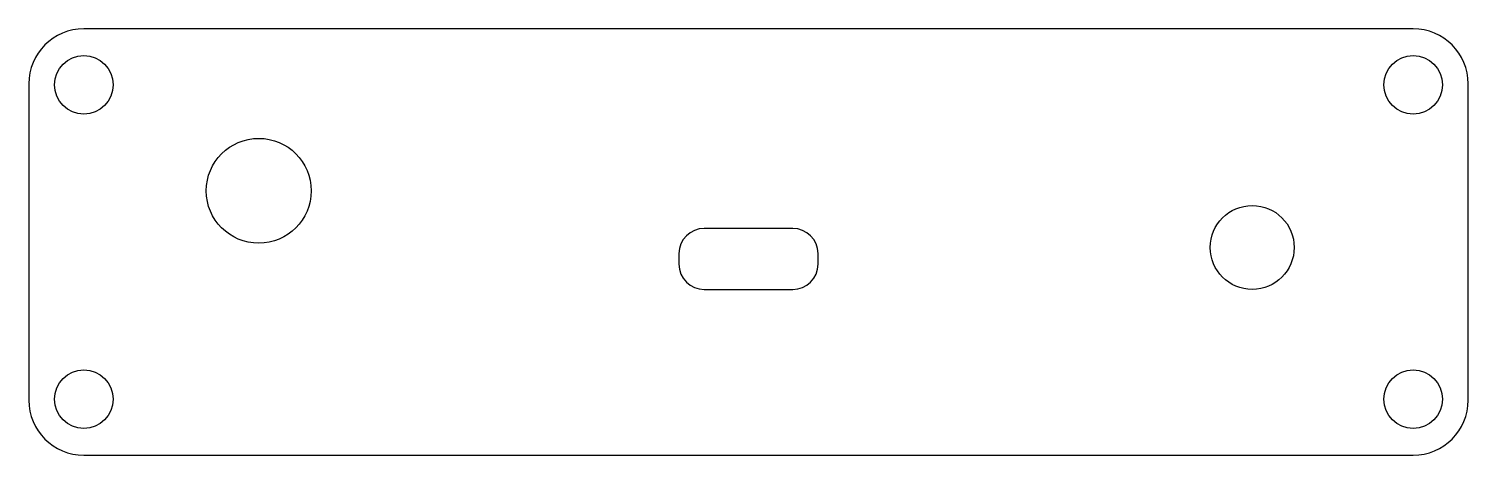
# Model space of a CAD drawing. Header units: millimetres. Extents: x 0 to 103, y 0 to 30.
import ezdxf

# ---------------------------------------------------------------- set-up
doc = ezdxf.new("R2010")
doc.units = ezdxf.units.MM

msp = doc.modelspace()

# ---------------------------------------------------------------- linework, layer by layer
at = {"color": 7, "linetype": 'Continuous', "lineweight": 25}
for p, q in [((98.935, 30.48), (3.935, 30.48)), ((0, 26.545), (0, 3.935)), ((102.87, 3.935), (102.87, 26.545)), ((54.605, 16.2095), (48.265, 16.2095)), ((46.465, 14.4095), (46.465, 13.6495)), ((56.405, 13.6495), (56.405, 14.4095)), ((48.265, 11.8495), (54.605, 11.8495)), ((3.935, 0), (98.935, 0))]:
    msp.add_line(p, q, dxfattribs=at)
for centre, radius in [((3.937, 26.4795), 2.0955), ((98.933, 26.4795), 2.0955), ((16.435, 18.8995), 3.75), ((87.435, 14.8495), 3), ((3.937, 4.0005), 2.0955), ((98.933, 4.0005), 2.0955)]:
    msp.add_circle(centre, radius, dxfattribs=at)
for centre, radius, start, end in [((3.935, 26.545), 3.935, 90, 180), ((98.935, 26.545), 3.935, 0, 90), ((48.265, 14.4095), 1.8, 90, 180), ((54.605, 14.4095), 1.8, 0, 90), ((48.265, 13.6495), 1.8, 180, 270), ((54.605, 13.6495), 1.8, 270, 0), ((3.935, 3.935), 3.935, 180, 270), ((98.935, 3.935), 3.935, 270, 0)]:
    msp.add_arc(centre, radius, start, end, dxfattribs=at)

doc.saveas('drawing.dxf')
